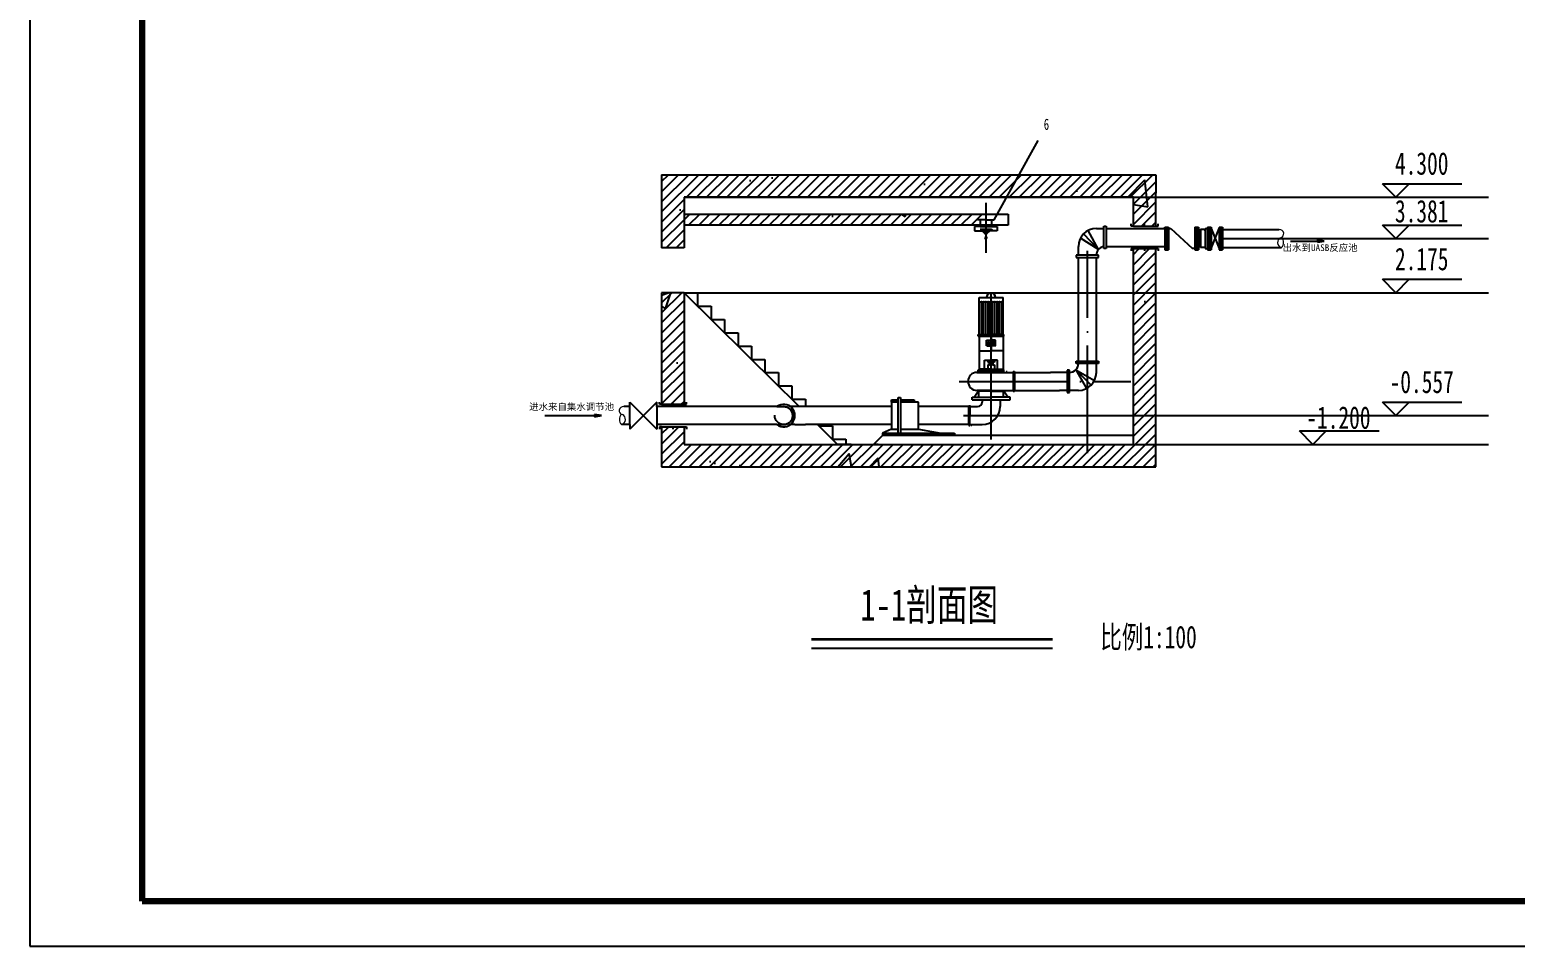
# Model space of a CAD drawing. Header units: millimetres. Extents: x 680 to 3830, y -1705 to 855.
# Drawn here: x 843.8 to 1174.5, y -325.8 to -122 of the extents above; entities that cross this region are included whole.
import ezdxf

# ---------------------------------------------------------------- set-up
doc = ezdxf.new("R2010")
doc.units = ezdxf.units.MM
doc.linetypes.add('ACAD_ISO04W100', pattern=[30, 24, -3, 0, -3])
doc.linetypes.add('DASHED2', pattern=[9.525, 6.35, -3.175])
doc.layers.add('法兰', color=7, linetype='Continuous', lineweight=50)
doc.styles.get("Standard").update_dxf_attribs({"font": 'txt', "bigfont": 'gbcbig.shx'})
pattern_1 = [(45, (-1242.4162, 401.2219), (-1.122532, 1.122532), [])]
pattern_2 = [(50, (-1242.416, 401.222), (45.54617, -3.9848), [4.7625, -52.3875]), (355, (-1242.416, 401.22), (-8.8107, 47.7642), [3.81, -41.91]), (100.451, (-1238.62, 400.89), (36.7356, 43.7792), [4.0475, -44.5225]), (46.1842, (-1242.416, 413.92), (67.7698, -10.5106), [7.1437, -78.5812]), (96.6356, (-1236.77, 413.046), (59.351, 61.8564), [6.0713, -66.7837]), (351.184, (-1242.416, 413.92), (59.3512, 61.8563), [5.715, -62.865]), (21, (-1236.066, 410.747), (37.9037, -25.5664), [4.7625, -52.3875]), (326, (-1236.066, 410.747), (15.4505, 46.047), [3.81, -41.91]), (71.4514, (-1232.908, 408.616), (53.3541, 20.4807), [4.0475, -44.5225]), (37.5, (-1242.416, 401.222), (0.77215, 21.13876), [0, -41.402, 0, -42.545, 0, -42.06875]), (7.5, (-1242.416, 401.222), (16.70492, 25.04514), [0, -24.257, 0, -40.4495, 0, -16.03375]), (327.5, (-1256.577, 401.222), (33.89765, -1.43219), [0, -15.875, 0, -49.53, 0, -65.7225]), (317.5, (-1262.927, 401.222), (37.0323, 6.35662), [0, -20.6375, 0, -32.893, 0, -46.6725])]

msp = doc.modelspace()

# ---------------------------------------------------------------- hatches: boundary and pattern name
h = msp.add_hatch()
h.set_pattern_fill('ANSI31', color=256, scale=0.5, style=0)
h.set_pattern_definition(pattern_1)
h.paths.add_polyline_path([(989.46173, -35.42769), (989.46173, -32.09436), (984.46173, -32.09436), (984.46173, -35.42769), (984.46173, -69.59436), (988.46173, -69.59436), (1094.46173, -69.59436), (1094.46173, -40.42769), (1094.46173, -32.09436), (1089.46173, -32.09436), (1089.46173, -40.42769), (1089.46173, -64.59436), (989.46173, -64.59436)])
h.paths.add_polyline_path([(989.46173, -9.59436), (984.46173, -9.59436), (984.46173, -23.76102), (984.46173, -27.09436), (989.46173, -27.09436), (989.46173, -23.76102)])
h.paths.add_polyline_path([(1094.46173, 10.40564), (988.46173, 10.40564), (984.46173, 10.40564), (984.46173, 0.40564), (989.46173, 0.40564), (989.46173, 5.40564), (1089.46173, 5.40564), (1089.46173, -18.76102), (1089.46173, -27.09436), (1094.46173, -27.09436), (1094.46173, -18.76102)])
h.paths.add_polyline_path([(989.46173, 0.40564), (984.46173, 0.40564), (984.46173, -3.59436), (984.46173, -9.59436), (989.46173, -9.59436)], flags=17)
h.paths.add_polyline_path([(989.46173, -180.49212), (984.46173, -180.49212), (984.46173, -200.3213), (984.46173, -205.31023), (989.46173, -205.31023), (989.46173, -200.3213)])
h.paths.add_polyline_path([(989.46173, -159.24023), (1061.26649, -159.24023), (1064.03783, -154.24023), (984.46173, -154.24023), (984.46173, -170.49212), (989.46173, -170.49212)])
h.paths.add_polyline_path([(1094.46173, -154.24023), (1064.03783, -154.24023), (1061.26649, -159.24023), (1089.46173, -159.24023), (1094.46173, -159.24023), (1094.46173, -158.3413)])
h.paths.add_polyline_path([(1094.46173, -170.68881), (1089.46173, -170.68881), (1089.46173, -180.49212), (1094.46173, -180.49212)])
h.paths.add_polyline_path([(1094.46173, -159.24023), (1089.46173, -159.24023), (1089.46173, -165.68881), (1094.46173, -165.68881)])
h.paths.add_polyline_path([(1094.46173, -180.49212), (1089.46173, -180.49212), (1089.46173, -207.81023), (1094.46173, -207.81023)])
h.paths.add_polyline_path([(1094.46173, -214.24023), (1089.46173, -214.24023), (1032.63409, -214.24023), (1031.63409, -214.24023), (989.46173, -214.24023), (989.46173, -210.31023), (984.46173, -210.31023), (984.46173, -214.24023), (984.46173, -219.24023), (1089.46173, -219.24023), (1094.46173, -219.24023)])
h = msp.add_hatch()
h.set_pattern_fill('AR-CONC', color=256, scale=0.25, style=0)
h.set_pattern_definition(pattern_2)
h.paths.add_polyline_path([(989.46173, -159.24023), (1061.26649, -159.24023), (1064.03783, -154.24023), (984.46173, -154.24023), (984.46173, -170.49212), (989.46173, -170.49212)])
h.paths.add_polyline_path([(1094.46173, -154.24023), (1064.03783, -154.24023), (1061.26649, -159.24023), (1089.46173, -159.24023), (1094.46173, -159.24023), (1094.46173, -158.3413)])
h.paths.add_polyline_path([(1094.46173, -180.49212), (1089.46173, -180.49212), (1089.46173, -207.81023), (1094.46173, -207.81023)])
h.paths.add_polyline_path([(1094.46173, -159.24023), (1089.46173, -159.24023), (1089.46173, -165.68881), (1094.46173, -165.68881)])
h.paths.add_polyline_path([(1094.46173, -207.81023), (1089.46173, -207.81023), (1089.46173, -214.24023), (1094.46173, -214.24023)])
h.paths.add_polyline_path([(1094.46173, -214.24023), (1089.46173, -214.24023), (1032.63409, -214.24023), (1031.63409, -214.24023), (989.46173, -214.24023), (989.46173, -210.31023), (984.46173, -210.31023), (984.46173, -214.24023), (984.46173, -219.24023), (1089.46173, -219.24023), (1094.46173, -219.24023)])
h.paths.add_polyline_path([(989.46173, -180.49212), (984.46173, -180.49212), (984.46173, -200.3213), (984.46173, -205.31023), (989.46173, -205.31023), (989.46173, -200.3213)])
h.paths.add_polyline_path([(989.46173, -9.59436), (984.46173, -9.59436), (984.46173, -23.76102), (984.46173, -27.09436), (989.46173, -27.09436), (989.46173, -23.76102)])
h.paths.add_polyline_path([(989.46173, -35.42769), (989.46173, -32.09436), (984.46173, -32.09436), (984.46173, -35.42769), (984.46173, -69.59436), (988.46173, -69.59436), (1094.46173, -69.59436), (1094.46173, -40.42769), (1094.46173, -32.09436), (1089.46173, -32.09436), (1089.46173, -40.42769), (1089.46173, -64.59436), (989.46173, -64.59436)])
h.paths.add_polyline_path([(989.46173, 0.40564), (984.46173, 0.40564), (984.46173, -3.59436), (984.46173, -9.59436), (989.46173, -9.59436)], flags=17)
h.paths.add_polyline_path([(1094.46173, 10.40564), (988.46173, 10.40564), (984.46173, 10.40564), (984.46173, 0.40564), (989.46173, 0.40564), (989.46173, 5.40564), (1089.46173, 5.40564), (1089.46173, -18.76102), (1089.46173, -27.09436), (1094.46173, -27.09436), (1094.46173, -18.76102)])
h = msp.add_hatch()
h.set_pattern_fill('AR-CONC', color=256, scale=0.25, style=0)
h.set_pattern_definition(pattern_2)
h.paths.add_polyline_path([(1055.36909, -164.24212), (1056.61909, -164.24212), (1056.61909, -162.99212), (989.46173, -162.99212), (989.46173, -165.49212), (1055.36909, -165.49212)])
h = msp.add_hatch()
h.set_pattern_fill('ANSI31', color=256, scale=0.5, style=0)
h.set_pattern_definition(pattern_1)
h.paths.add_polyline_path([(1055.36909, -164.24212), (1056.61909, -164.24212), (1056.61909, -162.99212), (989.46173, -162.99212), (989.46173, -165.49212), (1055.36909, -165.49212)])
at = {"lineweight": -2}
for points in [[(1130.46415, -169.2569), (1131.96415, -169.0069), (1130.46415, -168.7569)], [(969.53901, -208.06023), (971.03901, -207.81023), (969.53901, -207.56023)]]:
    msp.add_hatch(color=256, dxfattribs=at).paths.add_polyline_path(points)
h = msp.add_hatch()
h.set_pattern_fill('ANSI31', color=256, scale=0.5, style=0)
h.set_pattern_definition(pattern_1)
h.paths.add_polyline_path([(1094.46173, -207.81023), (1089.46173, -207.81023), (1089.46173, -214.24023), (1094.46173, -214.24023)])

# ---------------------------------------------------------------- linework, layer by layer
for p, q in [((843.79347, 94.15279), (843.79347, -325.84721)), ((1058.49409, -164.24212), (1068.26209, -146.6189)), ((984.46173, -154.24023), (984.46173, -170.49212)), ((984.46173, -154.24023), (1094.46173, -154.24023)), ((1094.46173, -154.24023), (1094.46173, -158.3413)), ((1094.46173, -165.68881), (1094.46173, -158.3413)), ((1154.58774, -156.24023), (1162.58774, -156.24023)), ((989.46173, -159.24023), (989.46173, -170.49212)), ((989.46173, -159.24023), (1089.46173, -159.24023)), ((1089.46173, -159.24023), (989.46173, -159.24023)), ((1056.61909, -160.49212), (1056.61909, -171.61578)), ((1089.46173, -159.24023), (1066.25921, -159.24023)), ((1089.46173, -165.68881), (1089.46173, -159.24023)), ((1089.46173, -159.24023), (1168.53422, -159.24023)), ((1089.46173, -159.24023), (1105.40412, -159.24023)), ((989.46173, -162.99212), (1056.61909, -162.99212)), ((1055.36909, -164.24212), (1054.74409, -164.24212)), ((1056.61909, -164.24212), (1055.36909, -164.24212)), ((1055.36909, -164.24212), (1055.36909, -165.49212)), ((1056.61909, -162.99212), (1059.11909, -162.99212)), ((1056.61909, -164.24212), (1057.86909, -164.24212)), ((1057.86909, -164.24212), (1057.86909, -165.49212)), ((1057.86909, -164.24212), (1058.49409, -164.24212)), ((1059.11909, -162.99212), (1061.61909, -162.99212)), ((1061.61909, -162.99212), (1061.61909, -165.49212)), ((1088.96173, -165.68881), (1088.96173, -165.18881)), ((1091.96173, -165.68881), (1091.96173, -165.18881)), ((1094.96173, -165.68881), (1094.96173, -165.18881)), ((1056.61909, -165.49212), (989.46173, -165.49212)), ((1055.36909, -165.74212), (1054.11909, -165.74212)), ((1054.11909, -165.74212), (1054.11909, -166.74212)), ((1054.11909, -166.74212), (1056.61909, -166.74212)), ((1055.36909, -165.49212), (1055.36909, -165.74212)), ((1055.36909, -165.74212), (1057.86909, -165.74212)), ((1057.86909, -166.39212), (1055.36909, -166.39212)), ((1055.36909, -166.39212), (1056.36909, -167.24212)), ((1061.61909, -165.49212), (1056.61909, -165.49212)), ((1059.11909, -166.74212), (1056.61909, -166.74212)), ((1056.61909, -167.24212), (1056.61909, -167.49212)), ((1056.61909, -167.49212), (1056.61909, -168.49212)), ((1056.61909, -168.49212), (1056.61909, -167.99212)), ((1056.61909, -168.24212), (1056.61909, -167.99212)), ((1057.45733, -166.74212), (1056.86909, -167.24212)), ((1057.86909, -165.49212), (1057.86909, -165.74212)), ((1057.86909, -165.74212), (1059.11909, -165.74212)), ((1057.86909, -166.54212), (1057.86909, -166.49212)), ((1057.86909, -166.74212), (1057.86909, -166.54212)), ((1059.11909, -165.74212), (1059.11909, -166.74212)), ((1081.69934, -170.86647), (1077.65818, -168.37221)), ((1081.69934, -170.86647), (1078.39346, -167.36038)), ((1081.69934, -170.86647), (1079.41355, -166.62422)), ((1081.22189, -166.18881), (1082.90375, -166.18881)), ((1082.90375, -166.18881), (1082.90375, -165.68881)), ((1082.90375, -165.68881), (1083.40375, -165.68881)), ((1082.90375, -170.18881), (1082.90375, -166.18881)), ((1083.40375, -165.68881), (1083.40375, -170.18881)), ((1083.40375, -166.18881), (1096.46173, -166.18881)), ((1089.46173, -165.68881), (1088.96173, -165.68881)), ((1089.46173, -165.68881), (1094.46173, -165.68881)), ((1094.46173, -165.68881), (1094.96173, -165.68881)), ((1095.46173, -166.18881), (1096.46173, -166.18881)), ((1096.46173, -165.93517), (1097.27036, -165.93517)), ((1096.46173, -166.18881), (1096.46173, -165.93517)), ((1096.46173, -166.18881), (1096.46173, -170.92344)), ((1097.27036, -166.18881), (1097.77036, -166.18881)), ((1097.77036, -166.18881), (1102.62723, -170.62073)), ((1103.12723, -165.93517), (1103.93586, -165.93517)), ((1103.93586, -166.18881), (1103.93586, -170.62301)), ((1104.43586, -166.58881), (1103.93586, -166.58881)), ((1103.93586, -166.88881), (1103.93586, -169.92301)), ((1105.43586, -166.38881), (1104.43586, -166.38881)), ((1104.43586, -166.38881), (1104.43586, -170.42301)), ((1105.43586, -166.18881), (1105.43586, -170.62301)), ((1105.43586, -166.18881), (1105.93586, -166.18881)), ((1105.43586, -166.68881), (1105.43586, -166.38881)), ((1105.93586, -165.93517), (1106.7445, -165.93517)), ((1108.52856, -165.93517), (1109.33719, -165.93517)), ((1109.33719, -165.93517), (1109.33719, -170.92529)), ((1109.33719, -166.42344), (1121.94763, -166.42344)), ((1109.33719, -168.43023), (1168.53422, -168.43023)), ((989.46173, -170.49212), (984.46173, -170.49212)), ((1077.22189, -172.16334), (1077.22189, -170.21427)), ((1082.90375, -170.68881), (1082.90375, -170.18881)), ((1083.40375, -170.68881), (1082.90375, -170.68881)), ((1083.40375, -170.18881), (1096.46173, -170.18881)), ((1083.40375, -170.18881), (1083.40375, -170.68881)), ((1089.46173, -170.68881), (1088.96173, -170.68881)), ((1088.96173, -170.68881), (1088.96173, -171.18881)), ((1089.46173, -214.24023), (1089.46173, -170.68881)), ((1089.46173, -170.68881), (1094.46173, -170.68881)), ((1091.96173, -170.68881), (1091.96173, -171.18881)), ((1094.46173, -219.24023), (1094.46173, -170.68881)), ((1094.46173, -170.68881), (1094.96173, -170.68881)), ((1094.96173, -170.68881), (1094.96173, -171.18881)), ((1096.46173, -170.92344), (1097.27036, -170.92344)), ((1103.12723, -170.62073), (1102.62723, -170.62073)), ((1103.12723, -170.92447), (1103.93586, -170.92457)), ((1104.43586, -170.22301), (1103.93586, -170.22301)), ((1105.43586, -170.42301), (1104.43586, -170.42301)), ((1105.43586, -170.62301), (1105.93586, -170.62301)), ((1105.93586, -170.92487), (1106.7445, -170.92487)), ((1108.52856, -170.92519), (1109.33719, -170.92529)), ((1109.33719, -170.42344), (1122.4088, -170.42344)), ((1077.22189, -172.16334), (1076.72189, -172.16334)), ((1076.72189, -172.16334), (1076.72189, -172.66334)), ((1076.72189, -172.66334), (1081.22189, -172.66334)), ((1081.22189, -172.16334), (1077.22189, -172.16334)), ((1077.22189, -195.71023), (1077.22189, -172.66334)), ((1081.72189, -172.16334), (1081.22189, -172.16334)), ((1081.22189, -195.71023), (1081.22189, -172.66334)), ((1081.22189, -172.66334), (1081.72189, -172.66334)), ((1081.72189, -172.66334), (1081.72189, -172.16334)), ((984.46173, -180.49212), (984.46173, -200.3213)), ((989.46173, -180.49212), (984.46173, -180.49212)), ((989.46173, -180.49212), (989.46173, -200.3213)), ((989.46173, -180.49212), (1010.04647, -200.8213)), ((989.46173, -180.49212), (990.46173, -180.49212)), ((989.46173, -180.49212), (992.46173, -180.49212)), ((990.46173, -180.49212), (992.46173, -180.49212)), ((992.46173, -180.49212), (992.46173, -183.45488)), ((992.46173, -180.49212), (1168.53422, -180.49212)), ((1055.1459, -181.55023), (1060.4459, -181.55023)), ((1055.1459, -189.75023), (1055.1459, -181.55023)), ((1057.7959, -213.11396), (1057.7959, -180.63653)), ((1060.4459, -189.75023), (1060.4459, -181.55023)), ((992.46173, -183.45488), (993.46173, -183.45488)), ((993.46173, -183.45488), (995.46173, -183.45488)), ((995.46173, -183.45488), (995.46173, -186.41763)), ((1055.1459, -182.55023), (1060.4459, -182.55023)), ((1055.5459, -182.55023), (1055.5459, -189.75023)), ((1056.0459, -182.55023), (1056.0459, -189.75023)), ((1056.5459, -182.55023), (1056.5459, -189.75023)), ((1057.0459, -182.55023), (1057.0459, -189.75023)), ((1057.5459, -182.55023), (1057.5459, -189.75023)), ((1057.6459, -182.55023), (1058.1459, -182.55023)), ((1058.0459, -182.55023), (1058.0459, -189.75023)), ((1058.5459, -182.55023), (1058.5459, -189.75023)), ((1059.0459, -182.55023), (1059.0459, -189.75023)), ((1059.5459, -182.55023), (1059.5459, -189.75023)), ((1060.0459, -182.55023), (1060.0459, -189.75023)), ((995.46173, -186.41763), (996.46173, -186.41763)), ((996.46173, -186.41763), (998.46173, -186.41763)), ((998.46173, -186.41763), (998.46173, -189.38039)), ((998.46173, -189.38039), (999.46173, -189.38039)), ((999.46173, -189.38039), (1001.46173, -189.38039)), ((1001.46173, -189.38039), (1001.46173, -192.34314)), ((1054.9459, -189.95023), (1054.9459, -189.75023)), ((1054.9459, -189.75023), (1057.7959, -189.75023)), ((1054.9459, -190.15023), (1054.9459, -189.95023)), ((1054.9459, -189.95023), (1057.7959, -189.95023)), ((1054.9459, -190.15023), (1060.6459, -190.15023)), ((1055.1459, -190.15023), (1055.1459, -197.61023)), ((1056.7959, -192.26523), (1056.7959, -191.06523)), ((1056.7959, -191.06523), (1057.2959, -191.06523)), ((1056.9959, -191.76523), (1056.9959, -191.56523)), ((1056.9959, -191.56523), (1057.7959, -191.56523)), ((1057.7959, -191.76523), (1056.9959, -191.76523)), ((1056.9959, -191.76523), (1056.9959, -191.96523)), ((1057.2959, -191.56523), (1057.2959, -191.06523)), ((1057.2959, -191.06523), (1057.7959, -191.06523)), ((1060.6459, -189.75023), (1057.7959, -189.75023)), ((1060.6459, -189.95023), (1057.7959, -189.95023)), ((1057.7959, -190.15023), (1057.7959, -193.38023)), ((1058.2959, -191.06523), (1057.7959, -191.06523)), ((1058.5959, -191.56523), (1057.7959, -191.56523)), ((1057.7959, -191.76523), (1058.5959, -191.76523)), ((1058.2959, -191.56523), (1058.2959, -191.06523)), ((1058.7959, -191.06523), (1058.2959, -191.06523)), ((1058.5959, -191.76523), (1058.5959, -191.56523)), ((1058.5959, -191.76523), (1058.5959, -191.96523)), ((1058.7959, -192.26523), (1058.7959, -191.06523)), ((1060.4459, -190.15023), (1060.4459, -197.61023)), ((1060.6459, -189.95023), (1060.6459, -189.75023)), ((1060.6459, -190.15023), (1060.6459, -189.95023)), ((1001.46173, -192.34314), (1002.46173, -192.34314)), ((1002.46173, -192.34314), (1004.46173, -192.34314)), ((1004.46173, -192.34314), (1004.46173, -195.30589)), ((1055.1459, -192.88023), (1055.1459, -193.38023)), ((1055.1459, -193.38023), (1057.7959, -193.38023)), ((1056.8959, -192.26523), (1056.7959, -192.26523)), ((1056.9959, -192.06523), (1056.8959, -192.06523)), ((1056.8959, -192.06523), (1056.8959, -192.26523)), ((1056.8959, -192.26523), (1057.7959, -192.26523)), ((1056.9959, -191.96523), (1057.7959, -191.96523)), ((1057.2959, -192.06523), (1056.9959, -192.06523)), ((1057.2959, -191.96523), (1057.2959, -192.06523)), ((1057.2959, -192.06523), (1057.7959, -192.06523)), ((1058.5959, -191.96523), (1057.7959, -191.96523)), ((1058.2959, -192.06523), (1057.7959, -192.06523)), ((1058.6959, -192.26523), (1057.7959, -192.26523)), ((1060.4459, -193.38023), (1057.7959, -193.38023)), ((1058.2959, -191.96523), (1058.2959, -192.06523)), ((1058.2959, -192.06523), (1058.5959, -192.06523)), ((1058.5959, -192.06523), (1058.6959, -192.06523)), ((1058.6959, -192.06523), (1058.6959, -192.26523)), ((1058.6959, -192.26523), (1058.7959, -192.26523)), ((1060.4459, -192.88023), (1060.4459, -193.38023)), ((1004.46173, -195.30589), (1005.46173, -195.30589)), ((1005.46173, -195.30589), (1007.46173, -195.30589)), ((1007.46173, -195.30589), (1007.46173, -198.26865)), ((1007.46173, -198.26865), (1008.46173, -198.26865)), ((1008.46173, -198.26865), (1010.46173, -198.26865)), ((1010.46173, -198.26865), (1010.46173, -201.2314)), ((1054.6459, -198.21023), (1062.7159, -198.21023)), ((1054.9459, -198.21023), (1054.9459, -197.61023)), ((1054.9459, -197.61023), (1057.7959, -197.61023)), ((1054.9459, -197.91023), (1057.7959, -197.91023)), ((1057.7959, -197.51023), (1055.1459, -197.51023)), ((1056.4709, -197.51023), (1055.4709, -197.51023)), ((1055.4709, -197.51023), (1055.9709, -197.51023)), ((1056.35799, -197.51023), (1056.35799, -195.51023)), ((1056.35799, -196.51023), (1056.35799, -195.51023)), ((1056.35799, -195.51023), (1057.7959, -195.51023)), ((1057.07694, -195.51023), (1057.07694, -195.91023)), ((1057.07694, -195.91023), (1057.7959, -195.91023)), ((1057.43642, -196.51023), (1057.07694, -196.51023)), ((1057.07694, -196.51023), (1057.07694, -197.51023)), ((1057.43642, -195.91023), (1057.43642, -196.51023)), ((1057.43642, -196.51023), (1057.7959, -196.51023)), ((1059.23381, -195.51023), (1057.7959, -195.51023)), ((1058.51485, -195.91023), (1057.7959, -195.91023)), ((1058.15537, -196.51023), (1057.7959, -196.51023)), ((1057.7959, -197.51023), (1060.4459, -197.51023)), ((1060.6459, -197.61023), (1057.7959, -197.61023)), ((1060.6459, -197.91023), (1057.7959, -197.91023)), ((1058.15537, -195.91023), (1058.15537, -196.51023)), ((1058.15537, -196.51023), (1058.51485, -196.51023)), ((1058.51485, -195.51023), (1058.51485, -195.91023)), ((1058.51485, -196.51023), (1058.51485, -197.51023)), ((1059.23381, -197.51023), (1059.23381, -195.51023)), ((1059.23381, -196.51023), (1059.23381, -195.51023)), ((1060.6459, -198.21023), (1060.6459, -197.61023)), ((1061.1459, -198.11023), (1061.1459, -198.21023)), ((1061.3459, -198.11023), (1061.1459, -198.11023)), ((1061.1459, -198.21023), (1061.2459, -198.21023)), ((1061.2459, -198.21023), (1061.3459, -198.21023)), ((1061.3459, -198.21023), (1061.3459, -198.11023)), ((1062.7159, -198.01023), (1062.9659, -198.01023)), ((1062.7159, -198.01023), (1062.7159, -198.21023)), ((1062.7159, -198.21023), (1062.7159, -200.21023)), ((1062.9659, -198.01023), (1062.9659, -200.21023)), ((1062.9659, -198.21023), (1062.9959, -198.21023)), ((1062.9659, -198.21023), (1062.9659, -202.21023)), ((1062.9959, -198.21023), (1062.9959, -202.21023)), ((1062.9959, -198.21023), (1070.9959, -198.21023)), ((1074.72189, -198.21023), (1070.9959, -198.21023)), ((1075.22189, -197.71023), (1074.72189, -197.71023)), ((1074.72189, -197.71023), (1074.72189, -202.21023)), ((1075.22189, -198.21023), (1075.22189, -197.71023)), ((1075.22189, -202.71023), (1075.22189, -198.21023)), ((1076.63681, -197.62499), (1080.81835, -200.0392)), ((1076.63681, -197.62499), (1080.05031, -201.03866)), ((1076.63681, -197.62499), (1079.05082, -201.80665)), ((1076.72189, -196.21023), (1076.72189, -195.71023)), ((1076.72189, -195.71023), (1081.22189, -195.71023)), ((1077.22189, -196.21023), (1076.72189, -196.21023)), ((1081.72189, -196.21023), (1077.22189, -196.21023)), ((1081.22189, -195.71023), (1081.72189, -195.71023)), ((1081.22189, -198.21023), (1081.22189, -196.21023)), ((1081.72189, -195.71023), (1081.72189, -196.21023)), ((984.46173, -200.3213), (984.46173, -205.31023)), ((989.46173, -200.3213), (989.46173, -205.3213)), ((1010.04647, -200.8213), (1014.09676, -204.8213)), ((1010.46173, -201.2314), (1011.46173, -201.2314)), ((1011.46173, -201.2314), (1013.46173, -201.2314)), ((1013.46173, -201.2314), (1013.46173, -204.19416)), ((1062.7159, -200.21023), (1062.7159, -202.21023)), ((1062.9659, -202.41023), (1062.9659, -200.21023)), ((983.96173, -205.31023), (983.96173, -204.81023)), ((986.96173, -205.31023), (986.96173, -204.81023)), ((989.96173, -205.31023), (989.96173, -204.81023)), ((1013.46173, -204.19416), (1014.46173, -204.19416)), ((1014.09676, -204.8213), (1015.09812, -205.81023)), ((1014.46173, -204.19416), (1016.46173, -204.19416)), ((1016.46173, -204.19416), (1016.46173, -205.81023)), ((1016.46173, -204.8213), (1016.46173, -205.81023)), ((1035.63409, -204.31023), (1037.11909, -204.31023)), ((1035.63409, -204.81023), (1035.63409, -204.31023)), ((1036.63409, -204.81023), (1035.63409, -204.81023)), ((1035.63409, -204.81023), (1035.63409, -209.81023)), ((1037.11909, -204.81023), (1036.63409, -204.81023)), ((1037.11909, -204.31023), (1037.11909, -203.81023)), ((1037.11909, -203.81023), (1037.61909, -203.81023)), ((1037.11909, -211.74023), (1037.11909, -204.31023)), ((1037.61909, -203.81023), (1037.61909, -209.81023)), ((1037.61909, -204.31023), (1039.63409, -204.31023)), ((1041.63409, -204.81023), (1037.61909, -204.81023)), ((1039.63409, -204.31023), (1040.63409, -204.31023)), ((1040.63409, -204.31023), (1040.63409, -204.81023)), ((1041.63409, -205.81023), (1041.63409, -204.81023)), ((1053.5459, -204.31023), (1053.5459, -203.71023)), ((1053.5459, -203.71023), (1057.7959, -203.71023)), ((1053.5459, -204.31023), (1062.0459, -204.31023)), ((1054.0459, -203.71023), (1054.9459, -202.41023)), ((1057.7959, -202.21023), (1054.6459, -202.21023)), ((1054.8459, -202.41023), (1054.8459, -202.21023)), ((1060.7459, -202.31023), (1054.8459, -202.31023)), ((1055.0459, -202.41023), (1054.8459, -202.41023)), ((1055.0459, -203.71023), (1055.0459, -202.41023)), ((1057.7959, -202.41023), (1055.0459, -202.41023)), ((1055.7959, -204.31023), (1055.7959, -204.81023)), ((1057.7959, -202.21023), (1062.7159, -202.21023)), ((1057.7959, -202.41023), (1060.5459, -202.41023)), ((1062.0459, -203.71023), (1057.7959, -203.71023)), ((1059.7959, -204.31023), (1059.7959, -205.81023)), ((1060.5459, -202.41023), (1060.7459, -202.41023)), ((1060.5459, -203.71023), (1060.5459, -202.41023)), ((1061.5459, -203.71023), (1060.6459, -202.41023)), ((1060.7459, -202.41023), (1060.7459, -202.21023)), ((1062.0459, -204.31023), (1062.0459, -203.71023)), ((1062.7159, -202.21023), (1062.7159, -202.41023)), ((1062.7159, -202.41023), (1062.9659, -202.41023)), ((1062.9659, -202.21023), (1062.9959, -202.21023)), ((1062.9959, -202.21023), (1072.9959, -202.21023)), ((1064.9959, -202.21023), (1067.9959, -202.21023)), ((1067.9959, -202.21023), (1072.9959, -202.21023)), ((1074.72189, -202.21023), (1072.9959, -202.21023)), ((1074.72189, -202.21023), (1074.72189, -202.71023)), ((1074.72189, -202.71023), (1075.22189, -202.71023)), ((1077.22189, -202.21023), (1075.22189, -202.21023)), ((977.35004, -205.81023), (976.00622, -205.81023)), ((1010.04647, -205.81023), (983.35004, -205.81023)), ((984.46173, -205.31023), (983.96173, -205.31023)), ((984.46173, -205.31023), (989.46173, -205.31023)), ((989.46173, -205.31023), (989.96173, -205.31023)), ((1010.13409, -205.81023), (1010.04647, -205.81023)), ((1010.13409, -205.81023), (1011.63409, -205.81023)), ((1035.63409, -205.81023), (1013.13409, -205.81023)), ((1052.7959, -205.81023), (1041.63409, -205.81023)), ((1046.61909, -205.81023), (1041.63409, -205.81023)), ((1041.63409, -210.81023), (1041.63409, -205.81023)), ((1051.61909, -207.81023), (1168.53422, -207.81023)), ((1052.7959, -205.81023), (1052.8259, -205.81023)), ((1052.7959, -205.81023), (1052.7959, -209.81023)), ((1052.8259, -205.61023), (1053.0759, -205.61023)), ((1052.8259, -205.61023), (1052.8259, -205.81023)), ((1052.8259, -205.81023), (1052.8259, -207.81023)), ((1052.8259, -207.81023), (1052.8259, -209.81023)), ((1053.0759, -205.61023), (1053.0759, -207.81023)), ((1053.0759, -205.61023), (1053.1759, -205.61023)), ((1053.0759, -205.81023), (1054.7959, -205.81023)), ((1053.0759, -210.01023), (1053.0759, -207.81023)), ((1053.1759, -205.61023), (1053.1759, -205.81023)), ((977.35004, -209.81023), (975.54505, -209.81023)), ((1010.13409, -209.81023), (983.35004, -209.81023)), ((984.46173, -210.31023), (983.96173, -210.31023)), ((983.96173, -210.31023), (983.96173, -210.81023)), ((984.46173, -210.31023), (984.46173, -214.24023)), ((984.46173, -210.31023), (989.46173, -210.31023)), ((986.96173, -210.31023), (986.96173, -210.81023)), ((989.46173, -210.31023), (989.46173, -214.24023)), ((989.46173, -210.31023), (989.96173, -210.31023)), ((989.96173, -210.31023), (989.96173, -210.81023)), ((1010.13409, -209.81023), (1011.63409, -209.81023)), ((1014.09676, -209.81023), (1013.13409, -209.81023)), ((1014.09676, -209.81023), (1016.46173, -209.81023)), ((1035.63409, -209.81023), (1016.46173, -209.81023)), ((1019.1484, -209.81023), (1023.63409, -214.24023)), ((1019.46173, -209.81023), (1019.46173, -210.11966)), ((1019.46173, -210.11966), (1020.46173, -210.11966)), ((1020.46173, -210.11966), (1022.46173, -210.11966)), ((1022.46173, -210.11966), (1022.46173, -213.08242)), ((1035.63409, -210.81023), (1033.63409, -211.71084)), ((1035.63409, -209.81023), (1035.61909, -209.81023)), ((1035.63409, -209.81023), (1035.63409, -210.81023)), ((1035.63409, -210.81023), (1037.11909, -210.81023)), ((1037.61909, -209.81023), (1037.61909, -211.74023)), ((1037.61909, -210.81023), (1041.63409, -210.81023)), ((1043.61909, -209.81023), (1041.63409, -209.81023)), ((1041.63409, -210.81023), (1046.63409, -211.74023)), ((1052.7959, -209.81023), (1042.8109, -209.81023)), ((1052.8259, -209.81023), (1052.7959, -209.81023)), ((1052.8259, -209.81023), (1052.8259, -210.01023)), ((1052.8259, -210.01023), (1053.0759, -210.01023)), ((1053.0759, -209.81023), (1055.7959, -209.81023)), ((1053.2759, -209.81023), (1053.2759, -209.91023)), ((1053.2759, -209.91023), (1053.3759, -209.91023)), ((1053.3759, -209.91023), (1053.4759, -209.91023)), ((1053.4759, -209.91023), (1053.4759, -209.81023)), ((984.46173, -214.24023), (984.46173, -219.24023)), ((989.46173, -214.24023), (1089.46173, -214.24023)), ((1022.46173, -213.08242), (1023.46173, -213.08242)), ((1023.46173, -213.08242), (1025.46173, -213.08242)), ((1026.63409, -214.24023), (1023.63409, -214.24023)), ((1025.46173, -213.08242), (1025.46173, -214.24023)), ((1033.63409, -212.24023), (1031.63409, -214.24023)), ((1032.63409, -214.24023), (1031.63409, -214.24023)), ((1032.63409, -214.24023), (1089.46173, -214.24023)), ((1033.63409, -211.74023), (1049.63409, -211.74023)), ((1033.63409, -211.74023), (1033.63409, -212.24023)), ((1089.46173, -212.24023), (1033.63409, -212.24023)), ((1049.63409, -211.74023), (1049.63409, -212.24023)), ((1089.46173, -214.24023), (1168.53422, -214.24023)), ((984.46173, -219.24023), (1089.46173, -219.24023)), ((1089.46173, -219.24023), (1094.46173, -219.24023)), ((1017.83298, -259.52694), (1071.49023, -259.52694)), ((843.79347, -325.84721), (1437.79347, -325.84721))]:
    msp.add_line(p, q)
at = {"lineweight": 100}
for p, q in [((868.79347, 84.15279), (868.79347, -315.84721)), ((868.79347, -315.84721), (1427.79347, -315.84721))]:
    msp.add_line(p, q, dxfattribs=at)
at = {"lineweight": 25}
for p, q in [((1144.90368, -156.24023), (1154.58774, -156.24023)), ((1147.87257, -159.24023), (1144.90368, -156.24023)), ((1147.87257, -159.24023), (1150.84145, -156.24023)), ((1144.90368, -165.43023), (1154.58774, -165.43023)), ((1147.87257, -168.43023), (1144.90368, -165.43023)), ((1147.87257, -168.43023), (1150.84145, -165.43023)), ((1154.58774, -165.43023), (1159.58774, -165.43023)), ((1159.58774, -165.43023), (1162.58774, -165.43023)), ((1144.90368, -177.49212), (1154.58774, -177.49212)), ((1147.87257, -180.49212), (1144.90368, -177.49212)), ((1147.87257, -180.49212), (1150.84145, -177.49212)), ((1154.58774, -177.49212), (1159.58774, -177.49212)), ((1159.58774, -177.49212), (1162.58774, -177.49212)), ((1144.90368, -204.81023), (1154.58774, -204.81023)), ((1147.87257, -207.81023), (1144.90368, -204.81023)), ((1147.87257, -207.81023), (1150.84145, -204.81023)), ((1154.58774, -204.81023), (1159.58774, -204.81023)), ((1159.58774, -204.81023), (1162.58774, -204.81023)), ((1126.46351, -211.24023), (1136.14757, -211.24023)), ((1129.43239, -214.24023), (1126.46351, -211.24023)), ((1129.43239, -214.24023), (1132.40128, -211.24023)), ((1136.14757, -211.24023), (1141.14757, -211.24023)), ((1141.14757, -211.24023), (1144.14757, -211.24023))]:
    msp.add_line(p, q, dxfattribs=at)
at = {"color": 7}
for p, q in [((1096.46173, -166.17344), (1096.46173, -170.92344)), ((1109.33719, -165.93517), (1109.33719, -170.92529)), ((1109.33719, -166.67344), (1109.33719, -166.17344)), ((1109.33719, -166.17344), (1109.33719, -170.67517)), ((1109.33719, -170.67517), (1109.33719, -170.92529))]:
    msp.add_line(p, q, dxfattribs=at)
at = {"linetype": 'ACAD_ISO04W100'}
for p, q in [((1079.22189, -216.20575), (1079.22189, -171.2032)), ((1050.7144, -200.21023), (1088.92105, -200.21023))]:
    msp.add_line(p, q, dxfattribs=at)
at = {"lineweight": -2}
for p, q in [((1124.44209, -169.0069), (1130.46415, -169.0069)), ((1130.46415, -168.7569), (1130.46415, -169.2569)), ((1131.96415, -169.0069), (1130.46415, -168.7569)), ((1130.46415, -169.2569), (1131.96415, -169.0069)), ((958.4731, -207.81023), (969.53901, -207.81023)), ((969.53901, -207.56023), (969.53901, -208.06023)), ((971.03901, -207.81023), (969.53901, -207.56023)), ((969.53901, -208.06023), (971.03901, -207.81023))]:
    msp.add_line(p, q, dxfattribs=at)
at = {"color": 1}
for p, q in [((977.35004, -205.81023), (977.35004, -204.81023)), ((983.35004, -204.81023), (977.35004, -210.81023)), ((977.35004, -204.81023), (983.35004, -210.81023)), ((983.35004, -205.81023), (983.35004, -204.81023)), ((977.35004, -209.81023), (977.35004, -205.81023)), ((983.35004, -205.81023), (983.35004, -210.81023)), ((977.35004, -209.81023), (977.35004, -210.81023))]:
    msp.add_line(p, q, dxfattribs=at)
at = {"lineweight": 35}
msp.add_line((1017.83298, -257.52694), (1071.49023, -257.52694), dxfattribs=at)
for centre, radius in [((1056.61909, -167.24212), 0.25), ((1057.86909, -166.49212), 0.1)]:
    msp.add_circle(centre, radius)
at = {"linetype": 'DASHED2'}
msp.add_circle((1011.63409, -207.81023), 2, dxfattribs=at)
for centre, radius, start, end in [((1056.61909, -168.24212), 0.25, 180, 90), ((1081.22189, -170.18881), 4, 90, 180), ((1083.22189, -172.16334), 2, 99.1526511, 180), ((1057.7959, -181.55023), 1, 0, 180), ((1054.6459, -200.21023), 2, 90, 270), ((1075.22189, -196.21023), 2, 270, 0), ((1077.22189, -198.21023), 4, 270, 0), ((1054.7959, -204.81023), 1, 270, 0), ((1011.63409, -207.81023), 2.5, 233.1301024, 126.8698976), ((1011.63409, -207.81023), 2, 52.6504991, 90), ((1011.63409, -207.81023), 2, 270, 90), ((1055.7959, -205.81023), 4, 270, 0), ((1011.63409, -207.81023), 2, 270, 324.2002805)]:
    msp.add_arc(centre, radius, start, end)
at = {"lineweight": 0}
for centre, radius, start, end in [((1122.7455, -169.31221), 1.18551, 115.6078133, 253.5000373), ((1122.02843, -167.35588), 0.91057, 282.990295, 95.0910891), ((1121.2608, -169.25989), 1.65278, 313.9945982, 42.3866), ((975.92541, -206.71721), 0.91057, 84.9089109, 257.009705), ((976.69305, -208.62122), 1.65278, 137.6134, 226.0054018), ((975.20834, -208.67354), 1.18551, 286.4999627, 64.3921867)]:
    msp.add_arc(centre, radius, start, end, dxfattribs=at)
for p in [(1055.6459, -182.55023), (1056.1459, -182.55023), (1056.6459, -182.55023), (1057.1459, -182.55023), (1057.6459, -182.55023), (1058.1459, -182.55023), (1058.6459, -182.55023), (1059.1459, -182.55023), (1059.6459, -182.55023), (1060.1459, -182.55023)]:
    msp.add_point(p)
at = {"layer": '法兰', "color": 7, "lineweight": 25}
for p, q in [((1096.46173, -165.93517), (1096.46173, -170.92344)), ((1096.86604, -165.93517), (1096.86604, -170.92344)), ((1097.27036, -165.93517), (1097.27036, -170.92344)), ((1103.12723, -165.93517), (1103.12723, -170.92447)), ((1103.53155, -165.93517), (1103.53155, -170.92452)), ((1103.93586, -165.93517), (1103.93586, -170.92457)), ((1105.93586, -165.93517), (1105.93586, -170.92487)), ((1106.34018, -165.93517), (1106.34018, -170.92492)), ((1106.7445, -165.93517), (1106.7445, -170.92497)), ((1108.52856, -165.93517), (1108.52856, -170.92519)), ((1108.93288, -165.93517), (1108.93288, -170.92524))]:
    msp.add_line(p, q, dxfattribs=at)
at = {"layer": '法兰', "color": 7, "linetype": 'Continuous', "lineweight": 25, "ltscale": 0.2}
for p, q in [((1106.7445, -166.18881), (1108.52856, -170.62073)), ((1106.7445, -170.62073), (1108.52856, -166.18881))]:
    msp.add_line(p, q, dxfattribs=at)

# ---------------------------------------------------------------- texts
at = {"lineweight": 25, "attachment_point": 2}
for s, insert, char_height, width in [('{\\fFangSong|b0|i0|c134|p49;\\W0.7;6}', (1070.11471, -141.75899), 2.5, 15), ('{\\fFangSong|b0|i0|c134|p49;\\W0.7;4.300}', (1153.64316, -149.23142), 5, 30), ('{\\fFangSong|b0|i0|c134|p49;\\W0.7;3.381}', (1153.64316, -159.85001), 5, 30), ('{\\fFangSong|b0|i0|c134|p49;\\W0.7;2.175}', (1153.64316, -170.48331), 5, 30), ('{\\fFangSong|b0|i0|c134|p49;\\W0.7;-0.557}', (1153.64316, -197.80142), 5, 30), ('{\\fFangSong|b0|i0|c134|p49;\\W0.7;-1.200}', (1135.11074, -205.75343), 5, 30)]:
    msp.add_mtext(s, dxfattribs=dict(at, insert=insert, char_height=char_height, width=width))
at = {"lineweight": -2, "char_height": 1.5, "attachment_point": 1}
for s, insert, width in [('{\\fFangSong|b1|i0|c134|p49;出水到UASB反应池}', (1122.69281, -169.72336), 19.99624), ('{\\fFangSong|b1|i0|c134|p49;进水来自集水调节池}', (954.96812, -205.09769), 19.734323)]:
    msp.add_mtext(s, dxfattribs=dict(at, insert=insert, width=width))
at = {"lineweight": 0, "attachment_point": 2}
for s, insert, char_height, width in [('{\\fFangSong|b0|i0|c134|p49;\\W0.714;1-1剖面图}', (1044.01081, -246.42323), 7, 137.633324), ('{\\fFangSong|b0|i0|c134|p49;\\W0.7;比例1:100}', (1092.83706, -254.55697), 5, 71.4710048)]:
    msp.add_mtext(s, dxfattribs=dict(at, insert=insert, char_height=char_height, width=width))

doc.saveas('drawing.dxf')
